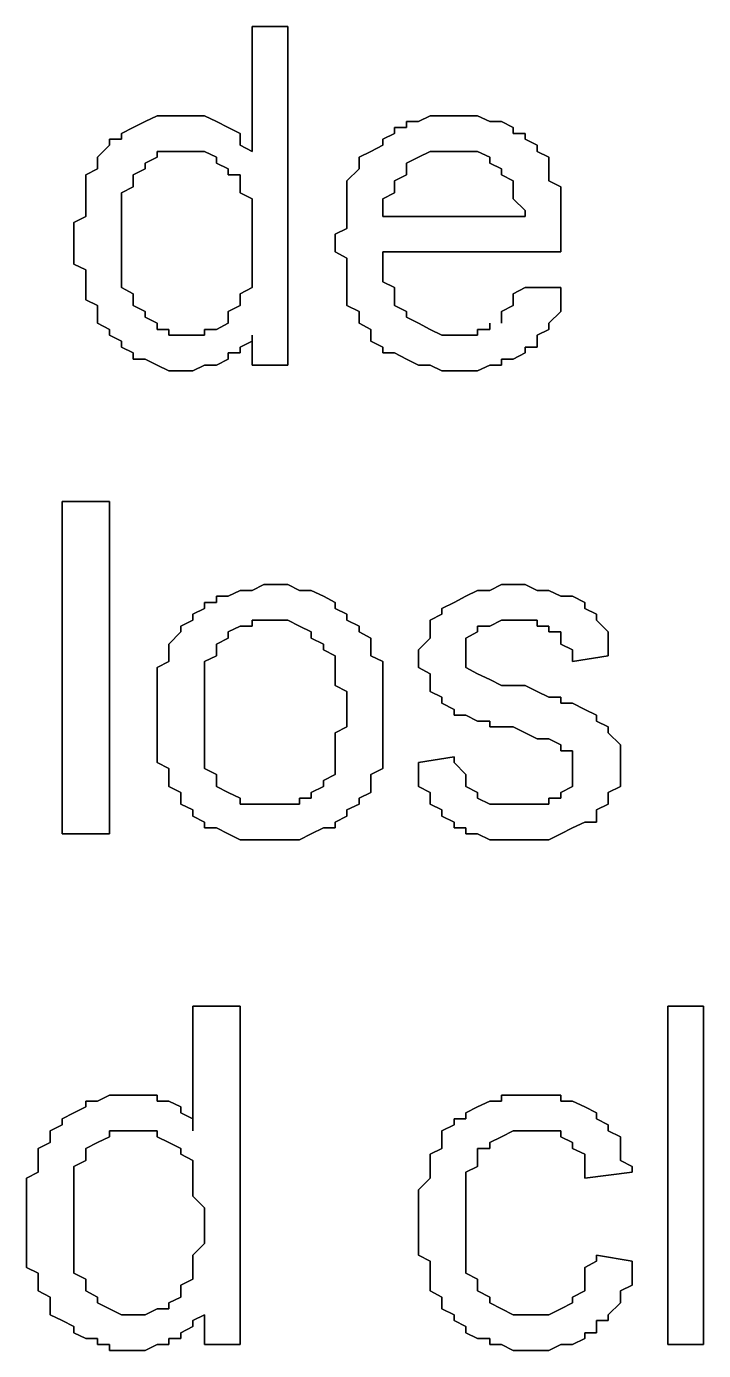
# Model space of a CAD drawing. Header units: metres. Extents: x 2.9 to 42.8, y 1.7 to 28.7.
# Drawn here: x 37.779 to 37.9801, y 16.8645 to 17.2579 of the extents above; entities that cross this region are included whole.
import ezdxf

# ---------------------------------------------------------------- set-up
doc = ezdxf.new("R2010")
doc.units = ezdxf.units.M
doc.layers.add('GRIS', color=8, linetype='Continuous')

msp = doc.modelspace()

# ---------------------------------------------------------------- linework, layer by layer
at = {"layer": 'GRIS', "lineweight": -3}
for points in [[(37.8566, 17.2579), (37.846, 17.2579), (37.8566, 17.2579)], [(37.846, 17.2579), (37.846, 17.2208), (37.846, 17.2579)], [(37.8566, 17.1573), (37.8566, 17.2579), (37.8566, 17.1573)], [(37.8178, 17.2314), (37.8143, 17.2297), (37.8178, 17.2314)], [(37.8213, 17.2314), (37.8178, 17.2314), (37.8213, 17.2314)], [(37.8248, 17.2314), (37.8213, 17.2314), (37.8248, 17.2314)], [(37.8284, 17.2314), (37.8248, 17.2314), (37.8284, 17.2314)], [(37.8319, 17.2314), (37.8284, 17.2314), (37.8319, 17.2314)], [(37.8354, 17.2297), (37.8319, 17.2314), (37.8354, 17.2297)], [(37.8989, 17.2314), (37.8954, 17.2297), (37.8989, 17.2314)], [(37.9024, 17.2314), (37.8989, 17.2314), (37.9024, 17.2314)], [(37.906, 17.2314), (37.9024, 17.2314), (37.906, 17.2314)], [(37.9095, 17.2314), (37.906, 17.2314), (37.9095, 17.2314)], [(37.913, 17.2314), (37.9095, 17.2314), (37.913, 17.2314)], [(37.9166, 17.2297), (37.913, 17.2314), (37.9166, 17.2297)], [(37.8107, 17.2279), (37.8072, 17.2261), (37.8107, 17.2279)], [(37.8143, 17.2297), (37.8107, 17.2279), (37.8143, 17.2297)], [(37.8389, 17.2279), (37.8354, 17.2297), (37.8389, 17.2279)], [(37.8425, 17.2261), (37.8389, 17.2279), (37.8425, 17.2261)], [(37.8919, 17.2279), (37.8883, 17.2279), (37.8919, 17.2279)], [(37.8883, 17.2279), (37.8883, 17.2261), (37.8883, 17.2279)], [(37.8954, 17.2297), (37.8919, 17.2297), (37.8954, 17.2297)], [(37.8919, 17.2297), (37.8919, 17.2279), (37.8919, 17.2297)], [(37.9201, 17.2297), (37.9166, 17.2297), (37.9201, 17.2297)], [(37.9236, 17.2279), (37.9201, 17.2297), (37.9236, 17.2279)], [(37.9236, 17.2261), (37.9236, 17.2279), (37.9236, 17.2261)], [(37.8072, 17.2244), (37.8037, 17.2244), (37.8072, 17.2244)], [(37.8037, 17.2244), (37.8037, 17.2226), (37.8037, 17.2244)], [(37.8072, 17.2261), (37.8072, 17.2244), (37.8072, 17.2261)], [(37.8425, 17.2244), (37.8425, 17.2261), (37.8425, 17.2244)], [(37.8425, 17.2226), (37.8425, 17.2244), (37.8425, 17.2226)], [(37.8883, 17.2261), (37.8848, 17.2244), (37.8883, 17.2261)], [(37.8848, 17.2244), (37.8848, 17.2226), (37.8848, 17.2244)], [(37.9271, 17.2261), (37.9236, 17.2261), (37.9271, 17.2261)], [(37.9271, 17.2244), (37.9271, 17.2261), (37.9271, 17.2244)], [(37.9307, 17.2226), (37.9271, 17.2244), (37.9307, 17.2226)], [(37.8037, 17.2226), (37.8001, 17.2191), (37.8037, 17.2226)], [(37.8178, 17.2191), (37.8178, 17.2208), (37.8178, 17.2191)], [(37.8178, 17.2208), (37.8213, 17.2208), (37.8178, 17.2208)], [(37.8213, 17.2208), (37.8248, 17.2208), (37.8213, 17.2208)], [(37.8248, 17.2208), (37.8284, 17.2208), (37.8248, 17.2208)], [(37.8284, 17.2208), (37.8319, 17.2208), (37.8284, 17.2208)], [(37.8319, 17.2208), (37.8354, 17.2191), (37.8319, 17.2208)], [(37.846, 17.2208), (37.8425, 17.2226), (37.846, 17.2208)], [(37.8813, 17.2208), (37.8778, 17.2191), (37.8813, 17.2208)], [(37.8848, 17.2226), (37.8813, 17.2208), (37.8848, 17.2226)], [(37.8954, 17.2191), (37.8989, 17.2208), (37.8954, 17.2191)], [(37.8989, 17.2208), (37.9024, 17.2208), (37.8989, 17.2208)], [(37.9024, 17.2208), (37.906, 17.2208), (37.9024, 17.2208)], [(37.906, 17.2208), (37.9095, 17.2208), (37.906, 17.2208)], [(37.9095, 17.2208), (37.913, 17.2208), (37.9095, 17.2208)], [(37.913, 17.2208), (37.9166, 17.2191), (37.913, 17.2208)], [(37.9307, 17.2208), (37.9307, 17.2226), (37.9307, 17.2208)], [(37.9342, 17.2191), (37.9307, 17.2208), (37.9342, 17.2191)], [(37.8001, 17.2156), (37.7966, 17.2138), (37.8001, 17.2156)], [(37.8001, 17.2191), (37.8001, 17.2173), (37.8001, 17.2191)], [(37.8001, 17.2173), (37.8001, 17.2156), (37.8001, 17.2173)], [(37.8107, 17.2138), (37.8143, 17.2156), (37.8107, 17.2138)], [(37.8143, 17.2173), (37.8178, 17.2191), (37.8143, 17.2173)], [(37.8143, 17.2156), (37.8143, 17.2173), (37.8143, 17.2156)], [(37.8354, 17.2191), (37.8354, 17.2173), (37.8354, 17.2191)], [(37.8354, 17.2173), (37.8389, 17.2156), (37.8354, 17.2173)], [(37.8389, 17.2156), (37.8389, 17.2138), (37.8389, 17.2156)], [(37.8778, 17.2156), (37.8742, 17.212), (37.8778, 17.2156)], [(37.8778, 17.2191), (37.8778, 17.2173), (37.8778, 17.2191)], [(37.8778, 17.2173), (37.8778, 17.2156), (37.8778, 17.2173)], [(37.8919, 17.2173), (37.8954, 17.2191), (37.8919, 17.2173)], [(37.8919, 17.2156), (37.8919, 17.2173), (37.8919, 17.2156)], [(37.8919, 17.2138), (37.8919, 17.2156), (37.8919, 17.2138)], [(37.9166, 17.2191), (37.9166, 17.2173), (37.9166, 17.2191)], [(37.9166, 17.2173), (37.9201, 17.2156), (37.9166, 17.2173)], [(37.9201, 17.2156), (37.9201, 17.2138), (37.9201, 17.2156)], [(37.9342, 17.2173), (37.9342, 17.2191), (37.9342, 17.2173)], [(37.9342, 17.2156), (37.9342, 17.2173), (37.9342, 17.2156)], [(37.9342, 17.212), (37.9342, 17.2156), (37.9342, 17.212)], [(37.7966, 17.2138), (37.7966, 17.212), (37.7966, 17.2138)], [(37.7966, 17.212), (37.7966, 17.2103), (37.7966, 17.212)], [(37.8107, 17.212), (37.8107, 17.2138), (37.8107, 17.212)], [(37.8107, 17.2103), (37.8107, 17.212), (37.8107, 17.2103)], [(37.8389, 17.2138), (37.8425, 17.2138), (37.8389, 17.2138)], [(37.8425, 17.2138), (37.8425, 17.212), (37.8425, 17.2138)], [(37.8425, 17.212), (37.8425, 17.2103), (37.8425, 17.212)], [(37.8742, 17.212), (37.8742, 17.2103), (37.8742, 17.212)], [(37.8883, 17.212), (37.8919, 17.2138), (37.8883, 17.212)], [(37.8883, 17.2103), (37.8883, 17.212), (37.8883, 17.2103)], [(37.9201, 17.2138), (37.9236, 17.212), (37.9201, 17.2138)], [(37.9236, 17.212), (37.9236, 17.2103), (37.9236, 17.212)], [(37.9377, 17.2103), (37.9342, 17.212), (37.9377, 17.2103)], [(37.7966, 17.2103), (37.7966, 17.2085), (37.7966, 17.2103)], [(37.7966, 17.2085), (37.7966, 17.2067), (37.7966, 17.2085)], [(37.8072, 17.2085), (37.8107, 17.2103), (37.8072, 17.2085)], [(37.8072, 17.205), (37.8072, 17.2085), (37.8072, 17.205)], [(37.8425, 17.2103), (37.8425, 17.2085), (37.8425, 17.2103)], [(37.8425, 17.2085), (37.846, 17.2067), (37.8425, 17.2085)], [(37.8742, 17.2103), (37.8742, 17.2085), (37.8742, 17.2103)], [(37.8742, 17.2085), (37.8742, 17.2067), (37.8742, 17.2085)], [(37.8848, 17.2067), (37.8883, 17.2085), (37.8848, 17.2067)], [(37.8883, 17.2085), (37.8883, 17.2103), (37.8883, 17.2085)], [(37.9236, 17.2103), (37.9236, 17.2085), (37.9236, 17.2103)], [(37.9236, 17.2085), (37.9236, 17.2067), (37.9236, 17.2085)], [(37.9377, 17.2085), (37.9377, 17.2103), (37.9377, 17.2085)], [(37.9377, 17.2067), (37.9377, 17.2085), (37.9377, 17.2067)], [(37.7966, 17.2067), (37.7966, 17.2032), (37.7966, 17.2067)], [(37.8072, 17.2032), (37.8072, 17.205), (37.8072, 17.2032)], [(37.846, 17.2067), (37.846, 17.2032), (37.846, 17.2067)], [(37.8742, 17.2067), (37.8742, 17.2032), (37.8742, 17.2067)], [(37.8848, 17.2032), (37.8848, 17.2067), (37.8848, 17.2032)], [(37.9236, 17.2067), (37.9271, 17.2032), (37.9236, 17.2067)], [(37.9377, 17.2032), (37.9377, 17.2067), (37.9377, 17.2032)], [(37.7966, 17.2014), (37.7931, 17.1997), (37.7966, 17.2014)], [(37.7931, 17.1997), (37.7931, 17.1962), (37.7931, 17.1997)], [(37.7966, 17.2032), (37.7966, 17.2014), (37.7966, 17.2032)], [(37.8072, 17.1997), (37.8072, 17.2032), (37.8072, 17.1997)], [(37.8072, 17.1979), (37.8072, 17.1997), (37.8072, 17.1979)], [(37.846, 17.2032), (37.846, 17.2014), (37.846, 17.2032)], [(37.846, 17.2014), (37.846, 17.1979), (37.846, 17.2014)], [(37.8742, 17.2032), (37.8742, 17.2014), (37.8742, 17.2032)], [(37.8742, 17.2014), (37.8742, 17.1979), (37.8742, 17.2014)], [(37.8848, 17.2014), (37.8848, 17.2032), (37.8848, 17.2014)], [(37.9271, 17.2014), (37.8848, 17.2014), (37.9271, 17.2014)], [(37.9271, 17.2032), (37.9271, 17.2014), (37.9271, 17.2032)], [(37.9377, 17.2014), (37.9377, 17.2032), (37.9377, 17.2014)], [(37.9377, 17.1979), (37.9377, 17.2014), (37.9377, 17.1979)], [(37.7931, 17.1962), (37.7931, 17.1944), (37.7931, 17.1962)], [(37.8072, 17.1944), (37.8072, 17.1979), (37.8072, 17.1944)], [(37.846, 17.1979), (37.846, 17.1962), (37.846, 17.1979)], [(37.846, 17.1962), (37.846, 17.1926), (37.846, 17.1962)], [(37.8742, 17.1979), (37.8707, 17.1962), (37.8742, 17.1979)], [(37.8707, 17.1962), (37.8707, 17.1926), (37.8707, 17.1962)], [(37.9377, 17.1962), (37.9377, 17.1979), (37.9377, 17.1962)], [(37.9377, 17.1944), (37.9377, 17.1962), (37.9377, 17.1944)], [(37.7931, 17.1944), (37.7931, 17.1926), (37.7931, 17.1944)], [(37.7931, 17.1926), (37.7931, 17.1909), (37.7931, 17.1926)], [(37.8072, 17.1909), (37.8072, 17.1944), (37.8072, 17.1909)], [(37.846, 17.1926), (37.846, 17.1909), (37.846, 17.1926)], [(37.8707, 17.1926), (37.8707, 17.1909), (37.8707, 17.1926)], [(37.9377, 17.1926), (37.9377, 17.1944), (37.9377, 17.1926)], [(37.9377, 17.1909), (37.9377, 17.1926), (37.9377, 17.1909)], [(37.7931, 17.1909), (37.7931, 17.1873), (37.7931, 17.1909)], [(37.8072, 17.1873), (37.8072, 17.1909), (37.8072, 17.1873)], [(37.846, 17.1909), (37.846, 17.1873), (37.846, 17.1909)], [(37.8707, 17.1909), (37.8742, 17.1891), (37.8707, 17.1909)], [(37.8742, 17.1891), (37.8742, 17.1856), (37.8742, 17.1891)], [(37.8848, 17.1873), (37.8848, 17.1909), (37.8848, 17.1873)], [(37.8848, 17.1909), (37.9377, 17.1909), (37.8848, 17.1909)], [(37.7931, 17.1873), (37.7966, 17.1856), (37.7931, 17.1873)], [(37.7966, 17.1856), (37.7966, 17.182), (37.7966, 17.1856)], [(37.8072, 17.1856), (37.8072, 17.1873), (37.8072, 17.1856)], [(37.8072, 17.1838), (37.8072, 17.1856), (37.8072, 17.1838)], [(37.8072, 17.1803), (37.8072, 17.1838), (37.8072, 17.1803)], [(37.846, 17.1873), (37.846, 17.1838), (37.846, 17.1873)], [(37.846, 17.1838), (37.846, 17.182), (37.846, 17.1838)], [(37.8742, 17.1856), (37.8742, 17.1838), (37.8742, 17.1856)], [(37.8742, 17.1838), (37.8742, 17.182), (37.8742, 17.1838)], [(37.8848, 17.1856), (37.8848, 17.1873), (37.8848, 17.1856)], [(37.8848, 17.182), (37.8848, 17.1856), (37.8848, 17.182)], [(37.7966, 17.182), (37.7966, 17.1803), (37.7966, 17.182)], [(37.7966, 17.1803), (37.7966, 17.1785), (37.7966, 17.1803)], [(37.8107, 17.1785), (37.8072, 17.1803), (37.8107, 17.1785)], [(37.846, 17.1803), (37.8425, 17.1785), (37.846, 17.1803)], [(37.846, 17.182), (37.846, 17.1803), (37.846, 17.182)], [(37.8742, 17.182), (37.8742, 17.1785), (37.8742, 17.182)], [(37.8883, 17.1803), (37.8848, 17.182), (37.8883, 17.1803)], [(37.8883, 17.1785), (37.8883, 17.1803), (37.8883, 17.1785)], [(37.9271, 17.1803), (37.9236, 17.1785), (37.9271, 17.1803)], [(37.9377, 17.1803), (37.9271, 17.1803), (37.9377, 17.1803)], [(37.9377, 17.1767), (37.9377, 17.1803), (37.9377, 17.1767)], [(37.7966, 17.1785), (37.7966, 17.1767), (37.7966, 17.1785)], [(37.7966, 17.1767), (37.8001, 17.175), (37.7966, 17.1767)], [(37.8107, 17.1767), (37.8107, 17.1785), (37.8107, 17.1767)], [(37.8107, 17.175), (37.8107, 17.1767), (37.8107, 17.175)], [(37.8425, 17.1785), (37.8425, 17.1767), (37.8425, 17.1785)], [(37.8425, 17.1767), (37.8425, 17.175), (37.8425, 17.1767)], [(37.8742, 17.1785), (37.8742, 17.1767), (37.8742, 17.1785)], [(37.8742, 17.1767), (37.8742, 17.175), (37.8742, 17.1767)], [(37.8883, 17.1767), (37.8883, 17.1785), (37.8883, 17.1767)], [(37.8883, 17.175), (37.8883, 17.1767), (37.8883, 17.175)], [(37.9236, 17.1785), (37.9236, 17.1767), (37.9236, 17.1785)], [(37.9236, 17.1767), (37.9236, 17.175), (37.9236, 17.1767)], [(37.9377, 17.175), (37.9377, 17.1767), (37.9377, 17.175)], [(37.8001, 17.175), (37.8001, 17.1732), (37.8001, 17.175)], [(37.8001, 17.1732), (37.8001, 17.1715), (37.8001, 17.1732)], [(37.8143, 17.1732), (37.8107, 17.175), (37.8143, 17.1732)], [(37.8143, 17.1715), (37.8143, 17.1732), (37.8143, 17.1715)], [(37.8425, 17.175), (37.8389, 17.1732), (37.8425, 17.175)], [(37.8389, 17.1732), (37.8389, 17.1715), (37.8389, 17.1732)], [(37.8742, 17.175), (37.8778, 17.1732), (37.8742, 17.175)], [(37.8778, 17.1732), (37.8778, 17.1715), (37.8778, 17.1732)], [(37.8919, 17.1732), (37.8883, 17.175), (37.8919, 17.1732)], [(37.8919, 17.1715), (37.8919, 17.1732), (37.8919, 17.1715)], [(37.9236, 17.175), (37.9201, 17.1732), (37.9236, 17.175)], [(37.9201, 17.1732), (37.9201, 17.1715), (37.9201, 17.1732)], [(37.9342, 17.1697), (37.9377, 17.1732), (37.9342, 17.1697)], [(37.9377, 17.1732), (37.9377, 17.175), (37.9377, 17.1732)], [(37.8001, 17.1715), (37.8001, 17.1697), (37.8001, 17.1715)], [(37.8001, 17.1697), (37.8037, 17.1679), (37.8001, 17.1697)], [(37.8178, 17.1697), (37.8143, 17.1715), (37.8178, 17.1697)], [(37.8178, 17.1679), (37.8178, 17.1697), (37.8178, 17.1679)], [(37.8389, 17.1697), (37.8354, 17.1679), (37.8389, 17.1697)], [(37.8389, 17.1715), (37.8389, 17.1697), (37.8389, 17.1715)], [(37.8778, 17.1715), (37.8778, 17.1697), (37.8778, 17.1715)], [(37.8778, 17.1697), (37.8813, 17.1679), (37.8778, 17.1697)], [(37.8954, 17.1697), (37.8919, 17.1715), (37.8954, 17.1697)], [(37.8989, 17.1679), (37.8954, 17.1697), (37.8989, 17.1679)], [(37.9166, 17.1697), (37.9166, 17.1679), (37.9166, 17.1697)], [(37.9201, 17.1715), (37.9201, 17.1697), (37.9201, 17.1715)], [(37.9342, 17.1679), (37.9342, 17.1697), (37.9342, 17.1679)], [(37.8037, 17.1679), (37.8037, 17.1662), (37.8037, 17.1679)], [(37.8037, 17.1662), (37.8072, 17.1644), (37.8037, 17.1662)], [(37.8072, 17.1644), (37.8072, 17.1626), (37.8072, 17.1644)], [(37.8213, 17.1679), (37.8178, 17.1679), (37.8213, 17.1679)], [(37.8213, 17.1662), (37.8213, 17.1679), (37.8213, 17.1662)], [(37.8248, 17.1662), (37.8213, 17.1662), (37.8248, 17.1662)], [(37.8284, 17.1662), (37.8248, 17.1662), (37.8284, 17.1662)], [(37.8319, 17.1662), (37.8284, 17.1662), (37.8319, 17.1662)], [(37.8354, 17.1679), (37.8319, 17.1679), (37.8354, 17.1679)], [(37.8319, 17.1679), (37.8319, 17.1662), (37.8319, 17.1679)], [(37.8425, 17.1626), (37.846, 17.1644), (37.8425, 17.1626)], [(37.846, 17.1644), (37.846, 17.1662), (37.846, 17.1644)], [(37.846, 17.1662), (37.846, 17.1573), (37.846, 17.1662)], [(37.8813, 17.1679), (37.8813, 17.1662), (37.8813, 17.1679)], [(37.8813, 17.1662), (37.8813, 17.1644), (37.8813, 17.1662)], [(37.8813, 17.1644), (37.8848, 17.1626), (37.8813, 17.1644)], [(37.9024, 17.1662), (37.8989, 17.1679), (37.9024, 17.1662)], [(37.906, 17.1662), (37.9024, 17.1662), (37.906, 17.1662)], [(37.9095, 17.1662), (37.906, 17.1662), (37.9095, 17.1662)], [(37.913, 17.1662), (37.9095, 17.1662), (37.913, 17.1662)], [(37.9166, 17.1679), (37.913, 17.1679), (37.9166, 17.1679)], [(37.913, 17.1679), (37.913, 17.1662), (37.913, 17.1679)], [(37.9307, 17.1662), (37.9342, 17.1679), (37.9307, 17.1662)], [(37.9307, 17.1644), (37.9307, 17.1662), (37.9307, 17.1644)], [(37.9307, 17.1626), (37.9307, 17.1644), (37.9307, 17.1626)], [(37.8072, 17.1626), (37.8107, 17.1609), (37.8072, 17.1626)], [(37.8107, 17.1609), (37.8107, 17.1591), (37.8107, 17.1609)], [(37.8389, 17.1591), (37.8389, 17.1609), (37.8389, 17.1591)], [(37.8389, 17.1609), (37.8425, 17.1609), (37.8389, 17.1609)], [(37.8425, 17.1609), (37.8425, 17.1626), (37.8425, 17.1609)], [(37.8848, 17.1626), (37.8848, 17.1609), (37.8848, 17.1626)], [(37.8848, 17.1609), (37.8883, 17.1609), (37.8848, 17.1609)], [(37.8883, 17.1609), (37.8919, 17.1591), (37.8883, 17.1609)], [(37.9236, 17.1591), (37.9271, 17.1609), (37.9236, 17.1591)], [(37.9271, 17.1609), (37.9271, 17.1626), (37.9271, 17.1609)], [(37.9271, 17.1626), (37.9307, 17.1626), (37.9271, 17.1626)], [(37.8107, 17.1591), (37.8143, 17.1591), (37.8107, 17.1591)], [(37.8143, 17.1591), (37.8178, 17.1573), (37.8143, 17.1591)], [(37.8178, 17.1573), (37.8213, 17.1556), (37.8178, 17.1573)], [(37.8284, 17.1556), (37.8319, 17.1573), (37.8284, 17.1556)], [(37.8319, 17.1573), (37.8354, 17.1573), (37.8319, 17.1573)], [(37.8354, 17.1573), (37.8389, 17.1591), (37.8354, 17.1573)], [(37.846, 17.1573), (37.8566, 17.1573), (37.846, 17.1573)], [(37.8919, 17.1591), (37.8954, 17.1573), (37.8919, 17.1591)], [(37.8954, 17.1573), (37.8989, 17.1573), (37.8954, 17.1573)], [(37.8989, 17.1573), (37.9024, 17.1556), (37.8989, 17.1573)], [(37.913, 17.1556), (37.9166, 17.1573), (37.913, 17.1556)], [(37.9166, 17.1573), (37.9201, 17.1573), (37.9166, 17.1573)], [(37.9201, 17.1573), (37.9201, 17.1591), (37.9201, 17.1573)], [(37.9201, 17.1591), (37.9236, 17.1591), (37.9201, 17.1591)], [(37.8213, 17.1556), (37.8248, 17.1556), (37.8213, 17.1556)], [(37.8248, 17.1556), (37.8284, 17.1556), (37.8248, 17.1556)], [(37.9024, 17.1556), (37.906, 17.1556), (37.9024, 17.1556)], [(37.906, 17.1556), (37.9095, 17.1556), (37.906, 17.1556)], [(37.9095, 17.1556), (37.913, 17.1556), (37.9095, 17.1556)], [(37.8037, 17.1168), (37.7896, 17.1168), (37.8037, 17.1168)], [(37.7896, 17.1168), (37.7896, 17.018), (37.7896, 17.1168)], [(37.8037, 17.018), (37.8037, 17.1168), (37.8037, 17.018)], [(37.8425, 17.0903), (37.8389, 17.0886), (37.8425, 17.0903)], [(37.846, 17.0903), (37.8425, 17.0903), (37.846, 17.0903)], [(37.8495, 17.0921), (37.846, 17.0903), (37.8495, 17.0921)], [(37.8531, 17.0921), (37.8495, 17.0921), (37.8531, 17.0921)], [(37.8566, 17.0921), (37.8531, 17.0921), (37.8566, 17.0921)], [(37.8601, 17.0903), (37.8566, 17.0921), (37.8601, 17.0903)], [(37.8636, 17.0903), (37.8601, 17.0903), (37.8636, 17.0903)], [(37.8672, 17.0886), (37.8636, 17.0903), (37.8672, 17.0886)], [(37.913, 17.0903), (37.9095, 17.0886), (37.913, 17.0903)], [(37.9166, 17.0903), (37.913, 17.0903), (37.9166, 17.0903)], [(37.9201, 17.0921), (37.9166, 17.0903), (37.9201, 17.0921)], [(37.9236, 17.0921), (37.9201, 17.0921), (37.9236, 17.0921)], [(37.9271, 17.0921), (37.9236, 17.0921), (37.9271, 17.0921)], [(37.9307, 17.0903), (37.9271, 17.0921), (37.9307, 17.0903)], [(37.9342, 17.0903), (37.9307, 17.0903), (37.9342, 17.0903)], [(37.9377, 17.0886), (37.9342, 17.0903), (37.9377, 17.0886)], [(37.8354, 17.0868), (37.8319, 17.0868), (37.8354, 17.0868)], [(37.8319, 17.0868), (37.8319, 17.085), (37.8319, 17.0868)], [(37.8389, 17.0886), (37.8354, 17.0886), (37.8389, 17.0886)], [(37.8354, 17.0886), (37.8354, 17.0868), (37.8354, 17.0886)], [(37.8707, 17.0868), (37.8672, 17.0886), (37.8707, 17.0868)], [(37.8707, 17.085), (37.8707, 17.0868), (37.8707, 17.085)], [(37.906, 17.0868), (37.9024, 17.085), (37.906, 17.0868)], [(37.9095, 17.0886), (37.906, 17.0868), (37.9095, 17.0886)], [(37.9412, 17.0886), (37.9377, 17.0886), (37.9412, 17.0886)], [(37.9448, 17.0868), (37.9412, 17.0886), (37.9448, 17.0868)], [(37.9448, 17.085), (37.9448, 17.0868), (37.9448, 17.085)], [(37.8284, 17.0815), (37.8248, 17.0797), (37.8284, 17.0815)], [(37.8319, 17.085), (37.8284, 17.0833), (37.8319, 17.085)], [(37.8284, 17.0833), (37.8284, 17.0815), (37.8284, 17.0833)], [(37.846, 17.0797), (37.846, 17.0815), (37.846, 17.0797)], [(37.846, 17.0815), (37.8495, 17.0815), (37.846, 17.0815)], [(37.8495, 17.0815), (37.8531, 17.0815), (37.8495, 17.0815)], [(37.8531, 17.0815), (37.8566, 17.0815), (37.8531, 17.0815)], [(37.8566, 17.0815), (37.8601, 17.0797), (37.8566, 17.0815)], [(37.8742, 17.0833), (37.8707, 17.085), (37.8742, 17.0833)], [(37.8742, 17.0815), (37.8742, 17.0833), (37.8742, 17.0815)], [(37.8778, 17.0797), (37.8742, 17.0815), (37.8778, 17.0797)], [(37.9024, 17.0833), (37.8989, 17.0815), (37.9024, 17.0833)], [(37.8989, 17.0815), (37.8989, 17.0797), (37.8989, 17.0815)], [(37.9024, 17.085), (37.9024, 17.0833), (37.9024, 17.085)], [(37.9166, 17.0797), (37.9201, 17.0815), (37.9166, 17.0797)], [(37.9201, 17.0815), (37.9236, 17.0815), (37.9201, 17.0815)], [(37.9236, 17.0815), (37.9271, 17.0815), (37.9236, 17.0815)], [(37.9271, 17.0815), (37.9307, 17.0815), (37.9271, 17.0815)], [(37.9307, 17.0815), (37.9307, 17.0797), (37.9307, 17.0815)], [(37.9483, 17.0833), (37.9448, 17.085), (37.9483, 17.0833)], [(37.9483, 17.0815), (37.9483, 17.0833), (37.9483, 17.0815)], [(37.9518, 17.078), (37.9483, 17.0815), (37.9518, 17.078)], [(37.8248, 17.078), (37.8213, 17.0744), (37.8248, 17.078)], [(37.8248, 17.0797), (37.8248, 17.078), (37.8248, 17.0797)], [(37.8389, 17.078), (37.8425, 17.0797), (37.8389, 17.078)], [(37.8389, 17.0762), (37.8389, 17.078), (37.8389, 17.0762)], [(37.8425, 17.0797), (37.846, 17.0797), (37.8425, 17.0797)], [(37.8601, 17.0797), (37.8636, 17.078), (37.8601, 17.0797)], [(37.8636, 17.078), (37.8636, 17.0762), (37.8636, 17.078)], [(37.8778, 17.078), (37.8778, 17.0797), (37.8778, 17.078)], [(37.8813, 17.0762), (37.8778, 17.078), (37.8813, 17.0762)], [(37.8989, 17.0797), (37.8989, 17.078), (37.8989, 17.0797)], [(37.8989, 17.078), (37.8989, 17.0762), (37.8989, 17.078)], [(37.9095, 17.0762), (37.913, 17.078), (37.9095, 17.0762)], [(37.913, 17.078), (37.913, 17.0797), (37.913, 17.078)], [(37.913, 17.0797), (37.9166, 17.0797), (37.913, 17.0797)], [(37.9307, 17.0797), (37.9342, 17.0797), (37.9307, 17.0797)], [(37.9342, 17.0797), (37.9342, 17.078), (37.9342, 17.0797)], [(37.9342, 17.078), (37.9377, 17.078), (37.9342, 17.078)], [(37.9377, 17.078), (37.9377, 17.0762), (37.9377, 17.078)], [(37.9518, 17.0762), (37.9518, 17.078), (37.9518, 17.0762)], [(37.8213, 17.0744), (37.8213, 17.0727), (37.8213, 17.0744)], [(37.8354, 17.0744), (37.8389, 17.0762), (37.8354, 17.0744)], [(37.8354, 17.0727), (37.8354, 17.0744), (37.8354, 17.0727)], [(37.8636, 17.0762), (37.8672, 17.0744), (37.8636, 17.0762)], [(37.8672, 17.0744), (37.8672, 17.0727), (37.8672, 17.0744)], [(37.8813, 17.0744), (37.8813, 17.0762), (37.8813, 17.0744)], [(37.8813, 17.0727), (37.8813, 17.0744), (37.8813, 17.0727)], [(37.8989, 17.0762), (37.8954, 17.0727), (37.8989, 17.0762)], [(37.9095, 17.0744), (37.9095, 17.0762), (37.9095, 17.0744)], [(37.9095, 17.0727), (37.9095, 17.0744), (37.9095, 17.0727)], [(37.9377, 17.0762), (37.9377, 17.0744), (37.9377, 17.0762)], [(37.9377, 17.0744), (37.9412, 17.0727), (37.9377, 17.0744)], [(37.9518, 17.0744), (37.9518, 17.0762), (37.9518, 17.0744)], [(37.9518, 17.0709), (37.9518, 17.0744), (37.9518, 17.0709)], [(37.8213, 17.0727), (37.8213, 17.0709), (37.8213, 17.0727)], [(37.8213, 17.0709), (37.8213, 17.0692), (37.8213, 17.0709)], [(37.8319, 17.0692), (37.8354, 17.0709), (37.8319, 17.0692)], [(37.8354, 17.0709), (37.8354, 17.0727), (37.8354, 17.0709)], [(37.8672, 17.0727), (37.8707, 17.0709), (37.8672, 17.0727)], [(37.8707, 17.0709), (37.8707, 17.0692), (37.8707, 17.0709)], [(37.8813, 17.0709), (37.8813, 17.0727), (37.8813, 17.0709)], [(37.8848, 17.0692), (37.8813, 17.0709), (37.8848, 17.0692)], [(37.8954, 17.0727), (37.8954, 17.0709), (37.8954, 17.0727)], [(37.8954, 17.0709), (37.8954, 17.0674), (37.8954, 17.0709)], [(37.9095, 17.0692), (37.9095, 17.0727), (37.9095, 17.0692)], [(37.9412, 17.0727), (37.9412, 17.0692), (37.9412, 17.0727)], [(37.9412, 17.0692), (37.9518, 17.0709), (37.9412, 17.0692)], [(37.8213, 17.0692), (37.8178, 17.0674), (37.8213, 17.0692)], [(37.8178, 17.0674), (37.8178, 17.0639), (37.8178, 17.0674)], [(37.8319, 17.0674), (37.8319, 17.0692), (37.8319, 17.0674)], [(37.8319, 17.0656), (37.8319, 17.0674), (37.8319, 17.0656)], [(37.8707, 17.0692), (37.8707, 17.0674), (37.8707, 17.0692)], [(37.8707, 17.0674), (37.8707, 17.0639), (37.8707, 17.0674)], [(37.8848, 17.0656), (37.8848, 17.0692), (37.8848, 17.0656)], [(37.8954, 17.0674), (37.8989, 17.0656), (37.8954, 17.0674)], [(37.9095, 17.0674), (37.9095, 17.0692), (37.9095, 17.0674)], [(37.913, 17.0656), (37.9095, 17.0674), (37.913, 17.0656)], [(37.8178, 17.0639), (37.8178, 17.0621), (37.8178, 17.0639)], [(37.8178, 17.0621), (37.8178, 17.0586), (37.8178, 17.0621)], [(37.8319, 17.0621), (37.8319, 17.0656), (37.8319, 17.0621)], [(37.8319, 17.0603), (37.8319, 17.0621), (37.8319, 17.0603)], [(37.8707, 17.0639), (37.8707, 17.0621), (37.8707, 17.0639)], [(37.8707, 17.0621), (37.8742, 17.0603), (37.8707, 17.0621)], [(37.8848, 17.0639), (37.8848, 17.0656), (37.8848, 17.0639)], [(37.8848, 17.0621), (37.8848, 17.0639), (37.8848, 17.0621)], [(37.8848, 17.0586), (37.8848, 17.0621), (37.8848, 17.0586)], [(37.8989, 17.0656), (37.8989, 17.0639), (37.8989, 17.0656)], [(37.8989, 17.0639), (37.8989, 17.0603), (37.8989, 17.0639)], [(37.9166, 17.0639), (37.913, 17.0656), (37.9166, 17.0639)], [(37.9201, 17.0621), (37.9166, 17.0639), (37.9201, 17.0621)], [(37.9236, 17.0621), (37.9201, 17.0621), (37.9236, 17.0621)], [(37.9271, 17.0621), (37.9236, 17.0621), (37.9271, 17.0621)], [(37.9307, 17.0603), (37.9271, 17.0621), (37.9307, 17.0603)], [(37.8178, 17.0586), (37.8178, 17.0568), (37.8178, 17.0586)], [(37.8319, 17.0568), (37.8319, 17.0603), (37.8319, 17.0568)], [(37.8742, 17.0603), (37.8742, 17.0568), (37.8742, 17.0603)], [(37.8848, 17.0568), (37.8848, 17.0586), (37.8848, 17.0568)], [(37.8989, 17.0603), (37.9024, 17.0586), (37.8989, 17.0603)], [(37.9024, 17.0586), (37.9024, 17.0568), (37.9024, 17.0586)], [(37.9342, 17.0586), (37.9307, 17.0603), (37.9342, 17.0586)], [(37.9377, 17.0586), (37.9342, 17.0586), (37.9377, 17.0586)], [(37.9377, 17.0568), (37.9377, 17.0586), (37.9377, 17.0568)], [(37.8178, 17.0568), (37.8178, 17.0533), (37.8178, 17.0568)], [(37.8319, 17.055), (37.8319, 17.0568), (37.8319, 17.055)], [(37.8319, 17.0533), (37.8319, 17.055), (37.8319, 17.0533)], [(37.8742, 17.0568), (37.8742, 17.0533), (37.8742, 17.0568)], [(37.8848, 17.055), (37.8848, 17.0568), (37.8848, 17.055)], [(37.8848, 17.0515), (37.8848, 17.055), (37.8848, 17.0515)], [(37.9024, 17.0568), (37.906, 17.055), (37.9024, 17.0568)], [(37.906, 17.055), (37.906, 17.0533), (37.906, 17.055)], [(37.9412, 17.0568), (37.9377, 17.0568), (37.9412, 17.0568)], [(37.9448, 17.055), (37.9412, 17.0568), (37.9448, 17.055)], [(37.9483, 17.0533), (37.9448, 17.055), (37.9483, 17.0533)], [(37.8178, 17.0533), (37.8178, 17.0515), (37.8178, 17.0533)], [(37.8178, 17.0515), (37.8178, 17.048), (37.8178, 17.0515)], [(37.8319, 17.0515), (37.8319, 17.0533), (37.8319, 17.0515)], [(37.8319, 17.048), (37.8319, 17.0515), (37.8319, 17.048)], [(37.8742, 17.0533), (37.8742, 17.0498), (37.8742, 17.0533)], [(37.8848, 17.0498), (37.8848, 17.0515), (37.8848, 17.0498)], [(37.906, 17.0533), (37.9095, 17.0533), (37.906, 17.0533)], [(37.9095, 17.0533), (37.913, 17.0515), (37.9095, 17.0533)], [(37.913, 17.0515), (37.9166, 17.0515), (37.913, 17.0515)], [(37.9166, 17.0515), (37.9166, 17.0498), (37.9166, 17.0515)], [(37.9483, 17.0515), (37.9483, 17.0533), (37.9483, 17.0515)], [(37.9518, 17.0498), (37.9483, 17.0515), (37.9518, 17.0498)], [(37.8178, 17.048), (37.8178, 17.0462), (37.8178, 17.048)], [(37.8178, 17.0462), (37.8178, 17.0427), (37.8178, 17.0462)], [(37.8319, 17.0462), (37.8319, 17.048), (37.8319, 17.0462)], [(37.8319, 17.0427), (37.8319, 17.0462), (37.8319, 17.0427)], [(37.8742, 17.0498), (37.8707, 17.048), (37.8742, 17.0498)], [(37.8707, 17.048), (37.8707, 17.0445), (37.8707, 17.048)], [(37.8848, 17.0462), (37.8848, 17.0498), (37.8848, 17.0462)], [(37.8848, 17.0445), (37.8848, 17.0462), (37.8848, 17.0445)], [(37.9166, 17.0498), (37.9201, 17.0498), (37.9166, 17.0498)], [(37.9201, 17.0498), (37.9236, 17.0498), (37.9201, 17.0498)], [(37.9236, 17.0498), (37.9271, 17.048), (37.9236, 17.0498)], [(37.9271, 17.048), (37.9307, 17.0462), (37.9271, 17.048)], [(37.9307, 17.0462), (37.9342, 17.0462), (37.9307, 17.0462)], [(37.9342, 17.0462), (37.9377, 17.0445), (37.9342, 17.0462)], [(37.9518, 17.048), (37.9518, 17.0498), (37.9518, 17.048)], [(37.9554, 17.0445), (37.9518, 17.048), (37.9554, 17.0445)], [(37.8178, 17.0427), (37.8178, 17.0409), (37.8178, 17.0427)], [(37.8319, 17.0409), (37.8319, 17.0427), (37.8319, 17.0409)], [(37.8707, 17.0445), (37.8707, 17.0427), (37.8707, 17.0445)], [(37.8707, 17.0427), (37.8707, 17.0409), (37.8707, 17.0427)], [(37.8848, 17.0409), (37.8848, 17.0445), (37.8848, 17.0409)], [(37.9377, 17.0445), (37.9377, 17.0427), (37.9377, 17.0445)], [(37.9377, 17.0427), (37.9412, 17.0427), (37.9377, 17.0427)], [(37.9412, 17.0427), (37.9412, 17.0392), (37.9412, 17.0427)], [(37.9554, 17.0427), (37.9554, 17.0445), (37.9554, 17.0427)], [(37.9554, 17.0409), (37.9554, 17.0427), (37.9554, 17.0409)], [(37.8178, 17.0409), (37.8178, 17.0392), (37.8178, 17.0409)], [(37.8178, 17.0392), (37.8213, 17.0374), (37.8178, 17.0392)], [(37.8319, 17.0392), (37.8319, 17.0409), (37.8319, 17.0392)], [(37.8319, 17.0374), (37.8319, 17.0392), (37.8319, 17.0374)], [(37.8707, 17.0409), (37.8707, 17.0374), (37.8707, 17.0409)], [(37.8848, 17.0392), (37.8848, 17.0409), (37.8848, 17.0392)], [(37.8848, 17.0374), (37.8848, 17.0392), (37.8848, 17.0374)], [(37.906, 17.0409), (37.8954, 17.0392), (37.906, 17.0409)], [(37.8954, 17.0392), (37.8954, 17.0374), (37.8954, 17.0392)], [(37.906, 17.0392), (37.906, 17.0409), (37.906, 17.0392)], [(37.9095, 17.0356), (37.906, 17.0392), (37.9095, 17.0356)], [(37.9412, 17.0392), (37.9412, 17.0374), (37.9412, 17.0392)], [(37.9554, 17.0392), (37.9554, 17.0409), (37.9554, 17.0392)], [(37.9554, 17.0356), (37.9554, 17.0392), (37.9554, 17.0356)], [(37.8213, 17.0374), (37.8213, 17.0339), (37.8213, 17.0374)], [(37.8354, 17.0356), (37.8319, 17.0374), (37.8354, 17.0356)], [(37.8354, 17.0339), (37.8354, 17.0356), (37.8354, 17.0339)], [(37.8707, 17.0356), (37.8672, 17.0339), (37.8707, 17.0356)], [(37.8707, 17.0374), (37.8707, 17.0356), (37.8707, 17.0374)], [(37.8813, 17.0356), (37.8848, 17.0374), (37.8813, 17.0356)], [(37.8813, 17.0339), (37.8813, 17.0356), (37.8813, 17.0339)], [(37.8954, 17.0374), (37.8954, 17.0356), (37.8954, 17.0374)], [(37.8954, 17.0356), (37.8954, 17.0321), (37.8954, 17.0356)], [(37.9095, 17.0339), (37.9095, 17.0356), (37.9095, 17.0339)], [(37.9412, 17.0374), (37.9412, 17.0356), (37.9412, 17.0374)], [(37.9412, 17.0356), (37.9412, 17.0339), (37.9412, 17.0356)], [(37.9554, 17.0339), (37.9554, 17.0356), (37.9554, 17.0339)], [(37.8213, 17.0339), (37.8213, 17.0321), (37.8213, 17.0339)], [(37.8213, 17.0321), (37.8248, 17.0303), (37.8213, 17.0321)], [(37.8248, 17.0303), (37.8248, 17.0286), (37.8248, 17.0303)], [(37.8354, 17.0321), (37.8354, 17.0339), (37.8354, 17.0321)], [(37.8389, 17.0303), (37.8354, 17.0321), (37.8389, 17.0303)], [(37.8425, 17.0286), (37.8389, 17.0303), (37.8425, 17.0286)], [(37.8672, 17.0321), (37.8636, 17.0303), (37.8672, 17.0321)], [(37.8636, 17.0303), (37.8636, 17.0286), (37.8636, 17.0303)], [(37.8672, 17.0339), (37.8672, 17.0321), (37.8672, 17.0339)], [(37.8778, 17.0286), (37.8813, 17.0303), (37.8778, 17.0286)], [(37.8813, 17.0321), (37.8813, 17.0339), (37.8813, 17.0321)], [(37.8813, 17.0303), (37.8813, 17.0321), (37.8813, 17.0303)], [(37.8954, 17.0321), (37.8989, 17.0303), (37.8954, 17.0321)], [(37.8989, 17.0303), (37.8989, 17.0286), (37.8989, 17.0303)], [(37.9095, 17.0321), (37.9095, 17.0339), (37.9095, 17.0321)], [(37.913, 17.0303), (37.9095, 17.0321), (37.913, 17.0303)], [(37.913, 17.0286), (37.913, 17.0303), (37.913, 17.0286)], [(37.9412, 17.0321), (37.9377, 17.0303), (37.9412, 17.0321)], [(37.9377, 17.0303), (37.9377, 17.0286), (37.9377, 17.0303)], [(37.9412, 17.0339), (37.9412, 17.0321), (37.9412, 17.0339)], [(37.9518, 17.0303), (37.9554, 17.0321), (37.9518, 17.0303)], [(37.9518, 17.0268), (37.9518, 17.0303), (37.9518, 17.0268)], [(37.9554, 17.0321), (37.9554, 17.0339), (37.9554, 17.0321)], [(37.8248, 17.0286), (37.8248, 17.0268), (37.8248, 17.0286)], [(37.8248, 17.0268), (37.8284, 17.0251), (37.8248, 17.0268)], [(37.8425, 17.0268), (37.8425, 17.0286), (37.8425, 17.0268)], [(37.846, 17.0268), (37.8425, 17.0268), (37.846, 17.0268)], [(37.8495, 17.0268), (37.846, 17.0268), (37.8495, 17.0268)], [(37.8531, 17.0268), (37.8495, 17.0268), (37.8531, 17.0268)], [(37.8566, 17.0268), (37.8531, 17.0268), (37.8566, 17.0268)], [(37.8601, 17.0268), (37.8566, 17.0268), (37.8601, 17.0268)], [(37.8636, 17.0286), (37.8601, 17.0286), (37.8636, 17.0286)], [(37.8601, 17.0286), (37.8601, 17.0268), (37.8601, 17.0286)], [(37.8742, 17.0251), (37.8778, 17.0268), (37.8742, 17.0251)], [(37.8778, 17.0268), (37.8778, 17.0286), (37.8778, 17.0268)], [(37.8989, 17.0286), (37.8989, 17.0268), (37.8989, 17.0286)], [(37.8989, 17.0268), (37.9024, 17.0251), (37.8989, 17.0268)], [(37.9166, 17.0268), (37.913, 17.0286), (37.9166, 17.0268)], [(37.9201, 17.0268), (37.9166, 17.0268), (37.9201, 17.0268)], [(37.9236, 17.0268), (37.9201, 17.0268), (37.9236, 17.0268)], [(37.9271, 17.0268), (37.9236, 17.0268), (37.9271, 17.0268)], [(37.9307, 17.0268), (37.9271, 17.0268), (37.9307, 17.0268)], [(37.9342, 17.0268), (37.9307, 17.0268), (37.9342, 17.0268)], [(37.9377, 17.0286), (37.9342, 17.0286), (37.9377, 17.0286)], [(37.9342, 17.0286), (37.9342, 17.0268), (37.9342, 17.0286)], [(37.9483, 17.0251), (37.9518, 17.0268), (37.9483, 17.0251)], [(37.8284, 17.0251), (37.8284, 17.0233), (37.8284, 17.0251)], [(37.8284, 17.0233), (37.8319, 17.0215), (37.8284, 17.0233)], [(37.8707, 17.0215), (37.8742, 17.0233), (37.8707, 17.0215)], [(37.8742, 17.0233), (37.8742, 17.0251), (37.8742, 17.0233)], [(37.9024, 17.0251), (37.9024, 17.0233), (37.9024, 17.0251)], [(37.9024, 17.0233), (37.906, 17.0215), (37.9024, 17.0233)], [(37.9483, 17.0233), (37.9483, 17.0251), (37.9483, 17.0233)], [(37.9483, 17.0215), (37.9483, 17.0233), (37.9483, 17.0215)], [(37.8319, 17.0215), (37.8319, 17.0198), (37.8319, 17.0215)], [(37.8319, 17.0198), (37.8354, 17.0198), (37.8319, 17.0198)], [(37.8354, 17.0198), (37.8389, 17.018), (37.8354, 17.0198)], [(37.8636, 17.018), (37.8672, 17.0198), (37.8636, 17.018)], [(37.8672, 17.0198), (37.8707, 17.0198), (37.8672, 17.0198)], [(37.8707, 17.0198), (37.8707, 17.0215), (37.8707, 17.0198)], [(37.906, 17.0215), (37.906, 17.0198), (37.906, 17.0215)], [(37.906, 17.0198), (37.9095, 17.0198), (37.906, 17.0198)], [(37.9095, 17.0198), (37.9095, 17.018), (37.9095, 17.0198)], [(37.9377, 17.018), (37.9412, 17.0198), (37.9377, 17.018)], [(37.9412, 17.0198), (37.9448, 17.0215), (37.9412, 17.0198)], [(37.9448, 17.0215), (37.9483, 17.0215), (37.9448, 17.0215)], [(37.7896, 17.018), (37.8037, 17.018), (37.7896, 17.018)], [(37.8389, 17.018), (37.8425, 17.0162), (37.8389, 17.018)], [(37.8425, 17.0162), (37.846, 17.0162), (37.8425, 17.0162)], [(37.846, 17.0162), (37.8495, 17.0162), (37.846, 17.0162)], [(37.8495, 17.0162), (37.8531, 17.0162), (37.8495, 17.0162)], [(37.8531, 17.0162), (37.8566, 17.0162), (37.8531, 17.0162)], [(37.8566, 17.0162), (37.8601, 17.0162), (37.8566, 17.0162)], [(37.8601, 17.0162), (37.8636, 17.018), (37.8601, 17.0162)], [(37.9095, 17.018), (37.913, 17.018), (37.9095, 17.018)], [(37.913, 17.018), (37.9166, 17.0162), (37.913, 17.018)], [(37.9166, 17.0162), (37.9201, 17.0162), (37.9166, 17.0162)], [(37.9201, 17.0162), (37.9236, 17.0162), (37.9201, 17.0162)], [(37.9236, 17.0162), (37.9271, 17.0162), (37.9236, 17.0162)], [(37.9271, 17.0162), (37.9307, 17.0162), (37.9271, 17.0162)], [(37.9307, 17.0162), (37.9342, 17.0162), (37.9307, 17.0162)], [(37.9342, 17.0162), (37.9377, 17.018), (37.9342, 17.0162)], [(37.8425, 16.9668), (37.8284, 16.9668), (37.8425, 16.9668)], [(37.8284, 16.9668), (37.8284, 16.9298), (37.8284, 16.9668)], [(37.8425, 16.8663), (37.8425, 16.9668), (37.8425, 16.8663)], [(37.9801, 16.9668), (37.9695, 16.9668), (37.9801, 16.9668)], [(37.9695, 16.9668), (37.9695, 16.8663), (37.9695, 16.9668)], [(37.9801, 16.8663), (37.9801, 16.9668), (37.9801, 16.8663)], [(37.8037, 16.9404), (37.8001, 16.9386), (37.8037, 16.9404)], [(37.8072, 16.9404), (37.8037, 16.9404), (37.8072, 16.9404)], [(37.8107, 16.9404), (37.8072, 16.9404), (37.8107, 16.9404)], [(37.8143, 16.9404), (37.8107, 16.9404), (37.8143, 16.9404)], [(37.8178, 16.9404), (37.8143, 16.9404), (37.8178, 16.9404)], [(37.8178, 16.9386), (37.8178, 16.9404), (37.8178, 16.9386)], [(37.9236, 16.9404), (37.9201, 16.9404), (37.9236, 16.9404)], [(37.9201, 16.9404), (37.9201, 16.9386), (37.9201, 16.9404)], [(37.9271, 16.9404), (37.9236, 16.9404), (37.9271, 16.9404)], [(37.9307, 16.9404), (37.9271, 16.9404), (37.9307, 16.9404)], [(37.9342, 16.9404), (37.9307, 16.9404), (37.9342, 16.9404)], [(37.9377, 16.9404), (37.9342, 16.9404), (37.9377, 16.9404)], [(37.9377, 16.9386), (37.9377, 16.9404), (37.9377, 16.9386)], [(37.7966, 16.9369), (37.7931, 16.9351), (37.7966, 16.9369)], [(37.8001, 16.9386), (37.7966, 16.9386), (37.8001, 16.9386)], [(37.7966, 16.9386), (37.7966, 16.9369), (37.7966, 16.9386)], [(37.8213, 16.9386), (37.8178, 16.9386), (37.8213, 16.9386)], [(37.8248, 16.9369), (37.8213, 16.9386), (37.8248, 16.9369)], [(37.8248, 16.9351), (37.8248, 16.9369), (37.8248, 16.9351)], [(37.913, 16.9369), (37.9095, 16.9351), (37.913, 16.9369)], [(37.9166, 16.9386), (37.913, 16.9369), (37.9166, 16.9386)], [(37.9201, 16.9386), (37.9166, 16.9386), (37.9201, 16.9386)], [(37.9412, 16.9386), (37.9377, 16.9386), (37.9412, 16.9386)], [(37.9448, 16.9369), (37.9412, 16.9386), (37.9448, 16.9369)], [(37.9483, 16.9351), (37.9448, 16.9369), (37.9483, 16.9351)], [(37.7931, 16.9351), (37.7896, 16.9333), (37.7931, 16.9351)], [(37.7896, 16.9333), (37.7896, 16.9316), (37.7896, 16.9333)], [(37.8284, 16.9333), (37.8248, 16.9351), (37.8284, 16.9333)], [(37.8284, 16.9316), (37.8284, 16.9333), (37.8284, 16.9316)], [(37.9095, 16.9333), (37.906, 16.9333), (37.9095, 16.9333)], [(37.906, 16.9333), (37.906, 16.9316), (37.906, 16.9333)], [(37.9095, 16.9351), (37.9095, 16.9333), (37.9095, 16.9351)], [(37.9483, 16.9333), (37.9483, 16.9351), (37.9483, 16.9333)], [(37.9518, 16.9316), (37.9483, 16.9333), (37.9518, 16.9316)], [(37.7896, 16.9316), (37.786, 16.9298), (37.7896, 16.9316)], [(37.786, 16.9298), (37.786, 16.928), (37.786, 16.9298)], [(37.8037, 16.928), (37.8037, 16.9298), (37.8037, 16.928)], [(37.8037, 16.9298), (37.8072, 16.9298), (37.8037, 16.9298)], [(37.8072, 16.9298), (37.8107, 16.9298), (37.8072, 16.9298)], [(37.8107, 16.9298), (37.8143, 16.9298), (37.8107, 16.9298)], [(37.8143, 16.9298), (37.8178, 16.9298), (37.8143, 16.9298)], [(37.8178, 16.9298), (37.8178, 16.928), (37.8178, 16.9298)], [(37.8284, 16.9298), (37.8284, 16.9316), (37.8284, 16.9298)], [(37.906, 16.9316), (37.9024, 16.9298), (37.906, 16.9316)], [(37.9024, 16.9298), (37.9024, 16.928), (37.9024, 16.9298)], [(37.9201, 16.928), (37.9236, 16.9298), (37.9201, 16.928)], [(37.9236, 16.9298), (37.9271, 16.9298), (37.9236, 16.9298)], [(37.9271, 16.9298), (37.9307, 16.9298), (37.9271, 16.9298)], [(37.9307, 16.9298), (37.9342, 16.9298), (37.9307, 16.9298)], [(37.9342, 16.9298), (37.9377, 16.9298), (37.9342, 16.9298)], [(37.9377, 16.9298), (37.9377, 16.928), (37.9377, 16.9298)], [(37.9518, 16.9298), (37.9518, 16.9316), (37.9518, 16.9298)], [(37.9554, 16.928), (37.9518, 16.9298), (37.9554, 16.928)], [(37.786, 16.9263), (37.7825, 16.9245), (37.786, 16.9263)], [(37.7825, 16.9245), (37.7825, 16.9228), (37.7825, 16.9245)], [(37.786, 16.928), (37.786, 16.9263), (37.786, 16.928)], [(37.7966, 16.9245), (37.8001, 16.9263), (37.7966, 16.9245)], [(37.7966, 16.9228), (37.7966, 16.9245), (37.7966, 16.9228)], [(37.8001, 16.9263), (37.8037, 16.928), (37.8001, 16.9263)], [(37.8178, 16.928), (37.8213, 16.9263), (37.8178, 16.928)], [(37.8213, 16.9263), (37.8248, 16.9245), (37.8213, 16.9263)], [(37.8248, 16.9245), (37.8248, 16.9228), (37.8248, 16.9245)], [(37.9024, 16.9245), (37.8989, 16.9228), (37.9024, 16.9245)], [(37.9024, 16.928), (37.9024, 16.9245), (37.9024, 16.928)], [(37.913, 16.9228), (37.913, 16.9245), (37.913, 16.9228)], [(37.913, 16.9245), (37.9166, 16.9245), (37.913, 16.9245)], [(37.9166, 16.9263), (37.9201, 16.928), (37.9166, 16.9263)], [(37.9166, 16.9245), (37.9166, 16.9263), (37.9166, 16.9245)], [(37.9377, 16.928), (37.9412, 16.9263), (37.9377, 16.928)], [(37.9412, 16.9263), (37.9412, 16.9245), (37.9412, 16.9263)], [(37.9412, 16.9245), (37.9448, 16.9228), (37.9412, 16.9245)], [(37.9554, 16.9263), (37.9554, 16.928), (37.9554, 16.9263)], [(37.9554, 16.9228), (37.9554, 16.9263), (37.9554, 16.9228)], [(37.7825, 16.9228), (37.7825, 16.921), (37.7825, 16.9228)], [(37.7825, 16.921), (37.7825, 16.9192), (37.7825, 16.921)], [(37.7931, 16.9192), (37.7966, 16.921), (37.7931, 16.9192)], [(37.7966, 16.921), (37.7966, 16.9228), (37.7966, 16.921)], [(37.8248, 16.9228), (37.8284, 16.921), (37.8248, 16.9228)], [(37.8284, 16.921), (37.8284, 16.9192), (37.8284, 16.921)], [(37.8989, 16.9228), (37.8989, 16.921), (37.8989, 16.9228)], [(37.8989, 16.921), (37.8989, 16.9192), (37.8989, 16.921)], [(37.913, 16.921), (37.913, 16.9228), (37.913, 16.921)], [(37.913, 16.9192), (37.913, 16.921), (37.913, 16.9192)], [(37.9448, 16.9228), (37.9448, 16.921), (37.9448, 16.9228)], [(37.9448, 16.921), (37.9448, 16.9192), (37.9448, 16.921)], [(37.9554, 16.921), (37.9554, 16.9228), (37.9554, 16.921)], [(37.9589, 16.9192), (37.9554, 16.921), (37.9589, 16.9192)], [(37.7825, 16.9175), (37.779, 16.9157), (37.7825, 16.9175)], [(37.7825, 16.9192), (37.7825, 16.9175), (37.7825, 16.9192)], [(37.7931, 16.9157), (37.7931, 16.9192), (37.7931, 16.9157)], [(37.8284, 16.9192), (37.8284, 16.9175), (37.8284, 16.9192)], [(37.8284, 16.9175), (37.8284, 16.9157), (37.8284, 16.9175)], [(37.8989, 16.9192), (37.8989, 16.9175), (37.8989, 16.9192)], [(37.8989, 16.9175), (37.8989, 16.9157), (37.8989, 16.9175)], [(37.9095, 16.9175), (37.913, 16.9192), (37.9095, 16.9175)], [(37.9095, 16.9139), (37.9095, 16.9175), (37.9095, 16.9139)], [(37.9448, 16.9192), (37.9448, 16.9157), (37.9448, 16.9192)], [(37.9448, 16.9157), (37.9589, 16.9175), (37.9448, 16.9157)], [(37.9589, 16.9175), (37.9589, 16.9192), (37.9589, 16.9175)], [(37.779, 16.9157), (37.779, 16.9122), (37.779, 16.9157)], [(37.7931, 16.9139), (37.7931, 16.9157), (37.7931, 16.9139)], [(37.7931, 16.9122), (37.7931, 16.9139), (37.7931, 16.9122)], [(37.8284, 16.9157), (37.8284, 16.9122), (37.8284, 16.9157)], [(37.8989, 16.9157), (37.8954, 16.9122), (37.8989, 16.9157)], [(37.9095, 16.9122), (37.9095, 16.9139), (37.9095, 16.9122)], [(37.779, 16.9122), (37.779, 16.9104), (37.779, 16.9122)], [(37.779, 16.9104), (37.779, 16.9069), (37.779, 16.9104)], [(37.7931, 16.9086), (37.7931, 16.9122), (37.7931, 16.9086)], [(37.7931, 16.9069), (37.7931, 16.9086), (37.7931, 16.9069)], [(37.8284, 16.9122), (37.8284, 16.9104), (37.8284, 16.9122)], [(37.8284, 16.9104), (37.8319, 16.9069), (37.8284, 16.9104)], [(37.8954, 16.9122), (37.8954, 16.9104), (37.8954, 16.9122)], [(37.8954, 16.9104), (37.8954, 16.9069), (37.8954, 16.9104)], [(37.9095, 16.9104), (37.9095, 16.9122), (37.9095, 16.9104)], [(37.9095, 16.9069), (37.9095, 16.9104), (37.9095, 16.9069)], [(37.779, 16.9069), (37.779, 16.9051), (37.779, 16.9069)], [(37.779, 16.9051), (37.779, 16.9033), (37.779, 16.9051)], [(37.7931, 16.9033), (37.7931, 16.9069), (37.7931, 16.9033)], [(37.8319, 16.9069), (37.8319, 16.9051), (37.8319, 16.9069)], [(37.8319, 16.9051), (37.8319, 16.9016), (37.8319, 16.9051)], [(37.8954, 16.9069), (37.8954, 16.9051), (37.8954, 16.9069)], [(37.8954, 16.9051), (37.8954, 16.9016), (37.8954, 16.9051)], [(37.9095, 16.9033), (37.9095, 16.9069), (37.9095, 16.9033)], [(37.779, 16.9033), (37.779, 16.9016), (37.779, 16.9033)], [(37.779, 16.9016), (37.779, 16.8998), (37.779, 16.9016)], [(37.7931, 16.8998), (37.7931, 16.9033), (37.7931, 16.8998)], [(37.8319, 16.9016), (37.8319, 16.8981), (37.8319, 16.9016)], [(37.8954, 16.9016), (37.8954, 16.8998), (37.8954, 16.9016)], [(37.9095, 16.8998), (37.9095, 16.9033), (37.9095, 16.8998)], [(37.779, 16.8998), (37.779, 16.8963), (37.779, 16.8998)], [(37.7931, 16.8963), (37.7931, 16.8998), (37.7931, 16.8963)], [(37.8319, 16.8981), (37.8319, 16.8963), (37.8319, 16.8981)], [(37.8954, 16.8998), (37.8954, 16.8981), (37.8954, 16.8998)], [(37.8954, 16.8981), (37.8954, 16.8945), (37.8954, 16.8981)], [(37.9095, 16.8963), (37.9095, 16.8998), (37.9095, 16.8963)], [(37.779, 16.8963), (37.779, 16.8945), (37.779, 16.8963)], [(37.779, 16.8945), (37.779, 16.891), (37.779, 16.8945)], [(37.7931, 16.8945), (37.7931, 16.8963), (37.7931, 16.8945)], [(37.7931, 16.8928), (37.7931, 16.8945), (37.7931, 16.8928)], [(37.7931, 16.8892), (37.7931, 16.8928), (37.7931, 16.8892)], [(37.8319, 16.8963), (37.8284, 16.8928), (37.8319, 16.8963)], [(37.8284, 16.8928), (37.8284, 16.891), (37.8284, 16.8928)], [(37.8954, 16.8945), (37.8954, 16.8928), (37.8954, 16.8945)], [(37.8954, 16.8928), (37.8989, 16.891), (37.8954, 16.8928)], [(37.9095, 16.8945), (37.9095, 16.8963), (37.9095, 16.8945)], [(37.9095, 16.891), (37.9095, 16.8945), (37.9095, 16.891)], [(37.9483, 16.8928), (37.9483, 16.891), (37.9483, 16.8928)], [(37.9589, 16.891), (37.9483, 16.8928), (37.9589, 16.891)], [(37.779, 16.891), (37.779, 16.8892), (37.779, 16.891)], [(37.779, 16.8892), (37.7825, 16.8875), (37.779, 16.8892)], [(37.7931, 16.8875), (37.7931, 16.8892), (37.7931, 16.8875)], [(37.8284, 16.891), (37.8284, 16.8892), (37.8284, 16.891)], [(37.8284, 16.8892), (37.8284, 16.8875), (37.8284, 16.8892)], [(37.8989, 16.891), (37.8989, 16.8875), (37.8989, 16.891)], [(37.9095, 16.8892), (37.9095, 16.891), (37.9095, 16.8892)], [(37.9095, 16.8875), (37.9095, 16.8892), (37.9095, 16.8875)], [(37.9483, 16.891), (37.9448, 16.8892), (37.9483, 16.891)], [(37.9448, 16.8892), (37.9448, 16.8875), (37.9448, 16.8892)], [(37.9589, 16.8892), (37.9589, 16.891), (37.9589, 16.8892)], [(37.9589, 16.8857), (37.9589, 16.8892), (37.9589, 16.8857)], [(37.7825, 16.8875), (37.7825, 16.8857), (37.7825, 16.8875)], [(37.7825, 16.8857), (37.7825, 16.8822), (37.7825, 16.8857)], [(37.7966, 16.8857), (37.7931, 16.8875), (37.7966, 16.8857)], [(37.7966, 16.8839), (37.7966, 16.8857), (37.7966, 16.8839)], [(37.8284, 16.8857), (37.8248, 16.8839), (37.8284, 16.8857)], [(37.8284, 16.8875), (37.8284, 16.8857), (37.8284, 16.8875)], [(37.8989, 16.8875), (37.8989, 16.8857), (37.8989, 16.8875)], [(37.8989, 16.8857), (37.8989, 16.8839), (37.8989, 16.8857)], [(37.913, 16.8857), (37.9095, 16.8875), (37.913, 16.8857)], [(37.913, 16.8839), (37.913, 16.8857), (37.913, 16.8839)], [(37.9448, 16.8875), (37.9448, 16.8839), (37.9448, 16.8875)], [(37.9589, 16.8839), (37.9589, 16.8857), (37.9589, 16.8839)], [(37.7825, 16.8822), (37.786, 16.8804), (37.7825, 16.8822)], [(37.7966, 16.8822), (37.7966, 16.8839), (37.7966, 16.8822)], [(37.8001, 16.8804), (37.7966, 16.8822), (37.8001, 16.8804)], [(37.8248, 16.8839), (37.8248, 16.8822), (37.8248, 16.8839)], [(37.8248, 16.8822), (37.8248, 16.8804), (37.8248, 16.8822)], [(37.8989, 16.8839), (37.8989, 16.8822), (37.8989, 16.8839)], [(37.8989, 16.8822), (37.9024, 16.8804), (37.8989, 16.8822)], [(37.913, 16.8822), (37.913, 16.8839), (37.913, 16.8822)], [(37.9166, 16.8804), (37.913, 16.8822), (37.9166, 16.8804)], [(37.9448, 16.8822), (37.9412, 16.8804), (37.9448, 16.8822)], [(37.9448, 16.8839), (37.9448, 16.8822), (37.9448, 16.8839)], [(37.9554, 16.8822), (37.9589, 16.8839), (37.9554, 16.8822)], [(37.9554, 16.8804), (37.9554, 16.8822), (37.9554, 16.8804)], [(37.786, 16.8804), (37.786, 16.8787), (37.786, 16.8804)], [(37.786, 16.8787), (37.786, 16.8751), (37.786, 16.8787)], [(37.8001, 16.8787), (37.8001, 16.8804), (37.8001, 16.8787)], [(37.8037, 16.8769), (37.8001, 16.8787), (37.8037, 16.8769)], [(37.8072, 16.8751), (37.8037, 16.8769), (37.8072, 16.8751)], [(37.8178, 16.8769), (37.8143, 16.8751), (37.8178, 16.8769)], [(37.8213, 16.8769), (37.8178, 16.8769), (37.8213, 16.8769)], [(37.8248, 16.8804), (37.8213, 16.8787), (37.8248, 16.8804)], [(37.8213, 16.8787), (37.8213, 16.8769), (37.8213, 16.8787)], [(37.9024, 16.8804), (37.9024, 16.8787), (37.9024, 16.8804)], [(37.9024, 16.8787), (37.9024, 16.8769), (37.9024, 16.8787)], [(37.9024, 16.8769), (37.906, 16.8751), (37.9024, 16.8769)], [(37.9166, 16.8787), (37.9166, 16.8804), (37.9166, 16.8787)], [(37.9201, 16.8769), (37.9166, 16.8787), (37.9201, 16.8769)], [(37.9236, 16.8751), (37.9201, 16.8769), (37.9236, 16.8751)], [(37.9377, 16.8769), (37.9342, 16.8751), (37.9377, 16.8769)], [(37.9412, 16.8787), (37.9377, 16.8769), (37.9412, 16.8787)], [(37.9412, 16.8804), (37.9412, 16.8787), (37.9412, 16.8804)], [(37.9518, 16.8751), (37.9554, 16.8787), (37.9518, 16.8751)], [(37.9554, 16.8787), (37.9554, 16.8804), (37.9554, 16.8787)], [(37.786, 16.8751), (37.7896, 16.8734), (37.786, 16.8751)], [(37.7896, 16.8734), (37.7931, 16.8716), (37.7896, 16.8734)], [(37.8107, 16.8751), (37.8072, 16.8751), (37.8107, 16.8751)], [(37.8143, 16.8751), (37.8107, 16.8751), (37.8143, 16.8751)], [(37.8284, 16.8734), (37.8319, 16.8751), (37.8284, 16.8734)], [(37.8284, 16.8716), (37.8284, 16.8734), (37.8284, 16.8716)], [(37.8319, 16.8751), (37.8319, 16.8663), (37.8319, 16.8751)], [(37.906, 16.8751), (37.906, 16.8734), (37.906, 16.8751)], [(37.906, 16.8734), (37.9095, 16.8716), (37.906, 16.8734)], [(37.9271, 16.8751), (37.9236, 16.8751), (37.9271, 16.8751)], [(37.9307, 16.8751), (37.9271, 16.8751), (37.9307, 16.8751)], [(37.9342, 16.8751), (37.9307, 16.8751), (37.9342, 16.8751)], [(37.9483, 16.8716), (37.9483, 16.8734), (37.9483, 16.8716)], [(37.9483, 16.8734), (37.9518, 16.8734), (37.9483, 16.8734)], [(37.9518, 16.8734), (37.9518, 16.8751), (37.9518, 16.8734)], [(37.7931, 16.8716), (37.7931, 16.8698), (37.7931, 16.8716)], [(37.7931, 16.8698), (37.7966, 16.8681), (37.7931, 16.8698)], [(37.8248, 16.8698), (37.8284, 16.8716), (37.8248, 16.8698)], [(37.8248, 16.8681), (37.8248, 16.8698), (37.8248, 16.8681)], [(37.9095, 16.8716), (37.9095, 16.8698), (37.9095, 16.8716)], [(37.9095, 16.8698), (37.913, 16.8681), (37.9095, 16.8698)], [(37.9448, 16.8681), (37.9448, 16.8698), (37.9448, 16.8681)], [(37.9448, 16.8698), (37.9483, 16.8698), (37.9448, 16.8698)], [(37.9483, 16.8698), (37.9483, 16.8716), (37.9483, 16.8698)], [(37.7966, 16.8681), (37.8001, 16.8681), (37.7966, 16.8681)], [(37.8001, 16.8681), (37.8001, 16.8663), (37.8001, 16.8681)], [(37.8001, 16.8663), (37.8037, 16.8663), (37.8001, 16.8663)], [(37.8037, 16.8663), (37.8037, 16.8645), (37.8037, 16.8663)], [(37.8143, 16.8645), (37.8178, 16.8663), (37.8143, 16.8645)], [(37.8178, 16.8663), (37.8213, 16.8663), (37.8178, 16.8663)], [(37.8213, 16.8663), (37.8213, 16.8681), (37.8213, 16.8663)], [(37.8213, 16.8681), (37.8248, 16.8681), (37.8213, 16.8681)], [(37.8319, 16.8663), (37.8425, 16.8663), (37.8319, 16.8663)], [(37.913, 16.8681), (37.9166, 16.8681), (37.913, 16.8681)], [(37.9166, 16.8681), (37.9166, 16.8663), (37.9166, 16.8681)], [(37.9166, 16.8663), (37.9201, 16.8663), (37.9166, 16.8663)], [(37.9201, 16.8663), (37.9236, 16.8645), (37.9201, 16.8663)], [(37.9342, 16.8645), (37.9377, 16.8663), (37.9342, 16.8645)], [(37.9377, 16.8663), (37.9412, 16.8663), (37.9377, 16.8663)], [(37.9412, 16.8663), (37.9448, 16.8681), (37.9412, 16.8663)], [(37.9695, 16.8663), (37.9801, 16.8663), (37.9695, 16.8663)], [(37.8037, 16.8645), (37.8072, 16.8645), (37.8037, 16.8645)], [(37.8072, 16.8645), (37.8107, 16.8645), (37.8072, 16.8645)], [(37.8107, 16.8645), (37.8143, 16.8645), (37.8107, 16.8645)], [(37.9236, 16.8645), (37.9271, 16.8645), (37.9236, 16.8645)], [(37.9271, 16.8645), (37.9307, 16.8645), (37.9271, 16.8645)], [(37.9307, 16.8645), (37.9342, 16.8645), (37.9307, 16.8645)]]:
    msp.add_lwpolyline(points, dxfattribs=at)

doc.saveas('drawing.dxf')
